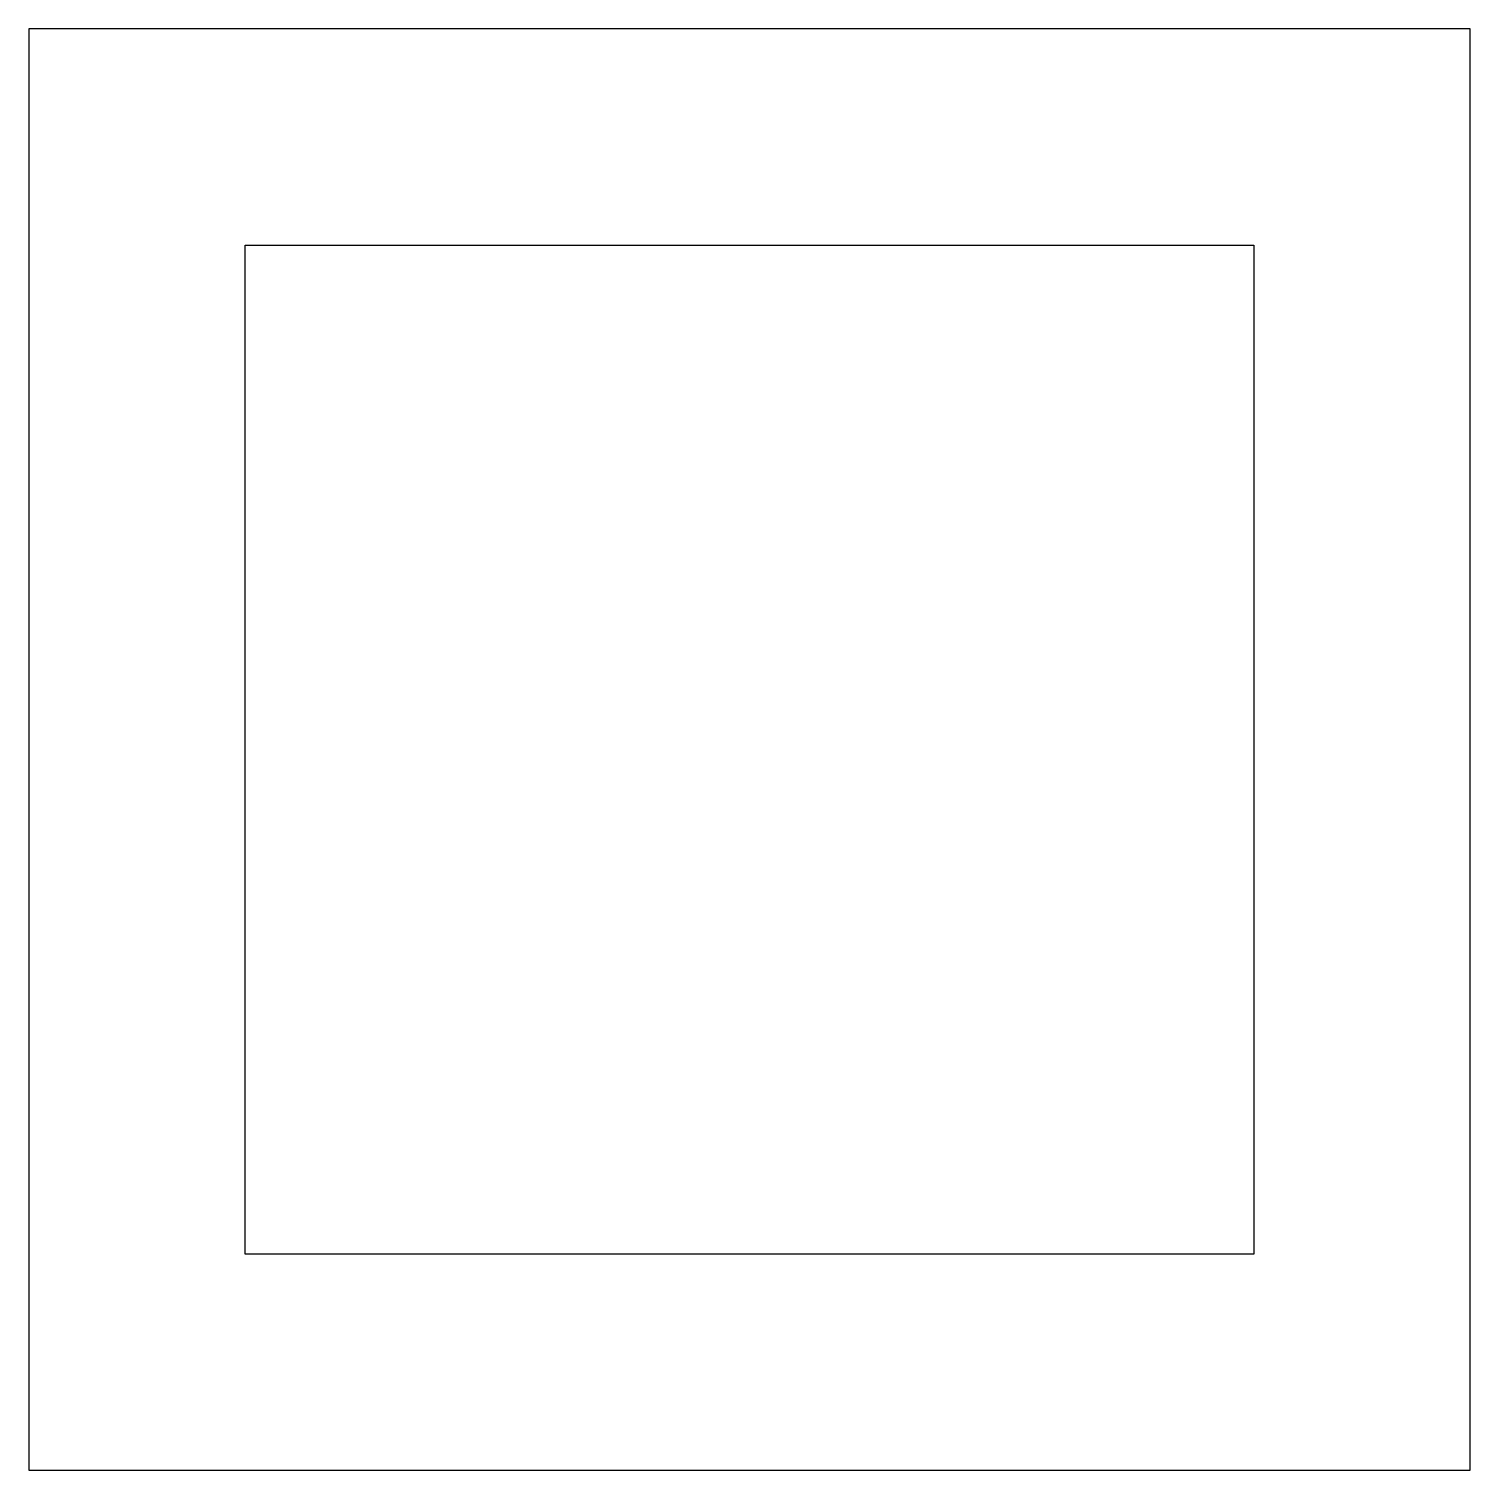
# Model space of a CAD drawing. Header units: millimetres. Extents: x 36 to 56, y 34.7 to 54.7.
import ezdxf

# ---------------------------------------------------------------- set-up
doc = ezdxf.new("R2010")
doc.units = ezdxf.units.MM
doc.header["$MEASUREMENT"] = 0

msp = doc.modelspace()

# ---------------------------------------------------------------- linework, layer by layer
at = {"extrusion": (0, 0, -1), "elevation": 80}
for points in [[(-35.987, 34.7), (-55.987, 34.7), (-55.987, 54.7), (-35.987, 54.7)], [(-52.987, 37.7), (-38.987, 37.7), (-38.987, 51.7), (-52.987, 51.7)]]:
    msp.add_lwpolyline(points, close=True, dxfattribs=at)
msp.add_lwpolyline([(-35.987, 39.7), (-35.987, 34.7), (-40.987, 34.7)], dxfattribs=at)

doc.saveas('drawing.dxf')
